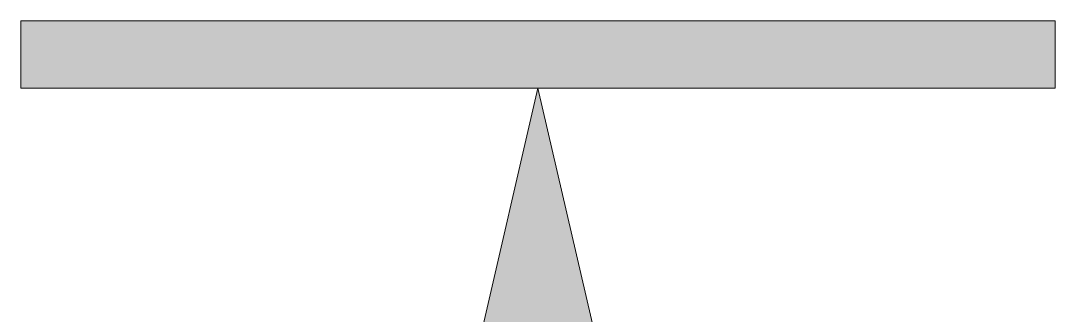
# Model space of a CAD drawing. Header units: millimetres. Extents: x -5016 to 62834, y -6019 to 88916.
# Drawn here: x -3398 to -2498, y 82906 to 83162 of the extents above; entities that cross this region are included whole.
import ezdxf

# ---------------------------------------------------------------- set-up
doc = ezdxf.new("R2010")
doc.units = ezdxf.units.MM
doc.layers.add('G-ANNO-SYMB', color=8, linetype='Continuous', lineweight=13)
doc.layers.add('АР_подложка', color=8, linetype='Continuous', lineweight=13)

# ---------------------------------------------------------------- blocks, each defined once
blk = doc.blocks.new('Разрез - Снизу-1538601-Планировочное решение')
at = {"layer": 'G-ANNO-SYMB', "linetype": 'Continuous'}
for points in [[(-6, 0), (6, 0), (6, -0.784), (-6, -0.784)], [(-0.743, -4), (0, -0.784), (0.743, -4)]]:
    blk.add_hatch(color=256, dxfattribs=at).paths.add_polyline_path(points)
for p, q in [((-6, 0), (-6, -0.784)), ((6, 0), (-6, 0)), ((6, -0.784), (6, 0)), ((-6, -0.784), (6, -0.784)), ((0, -0.784), (-0.743, -4)), ((0.743, -4), (0, -0.784)), ((-0.743, -4), (0.743, -4)), ((0, -4), (0, -8))]:
    blk.add_line(p, q, dxfattribs=at)
blk = doc.blocks.new('АР_bath')
at = {"layer": 'G-ANNO-SYMB', "linetype": 'Continuous'}
blk.add_line((-397.62, 7835.16), (-780.26, 7835.16), dxfattribs=at)
at = {"layer": 'G-ANNO-SYMB', "linetype": 'Continuous', "xscale": 74.99999999999996, "yscale": 74.99999999999996, "zscale": 74.99999999999996}
blk.add_blockref('Разрез - Снизу-1538601-Планировочное решение', (-780.26, 7835.16), dxfattribs=at)

msp = doc.modelspace()

# ---------------------------------------------------------------- block references
at = {"layer": 'АР_подложка'}
msp.add_blockref('АР_bath', (-2168, 75327), dxfattribs=at)

doc.saveas('drawing.dxf')
